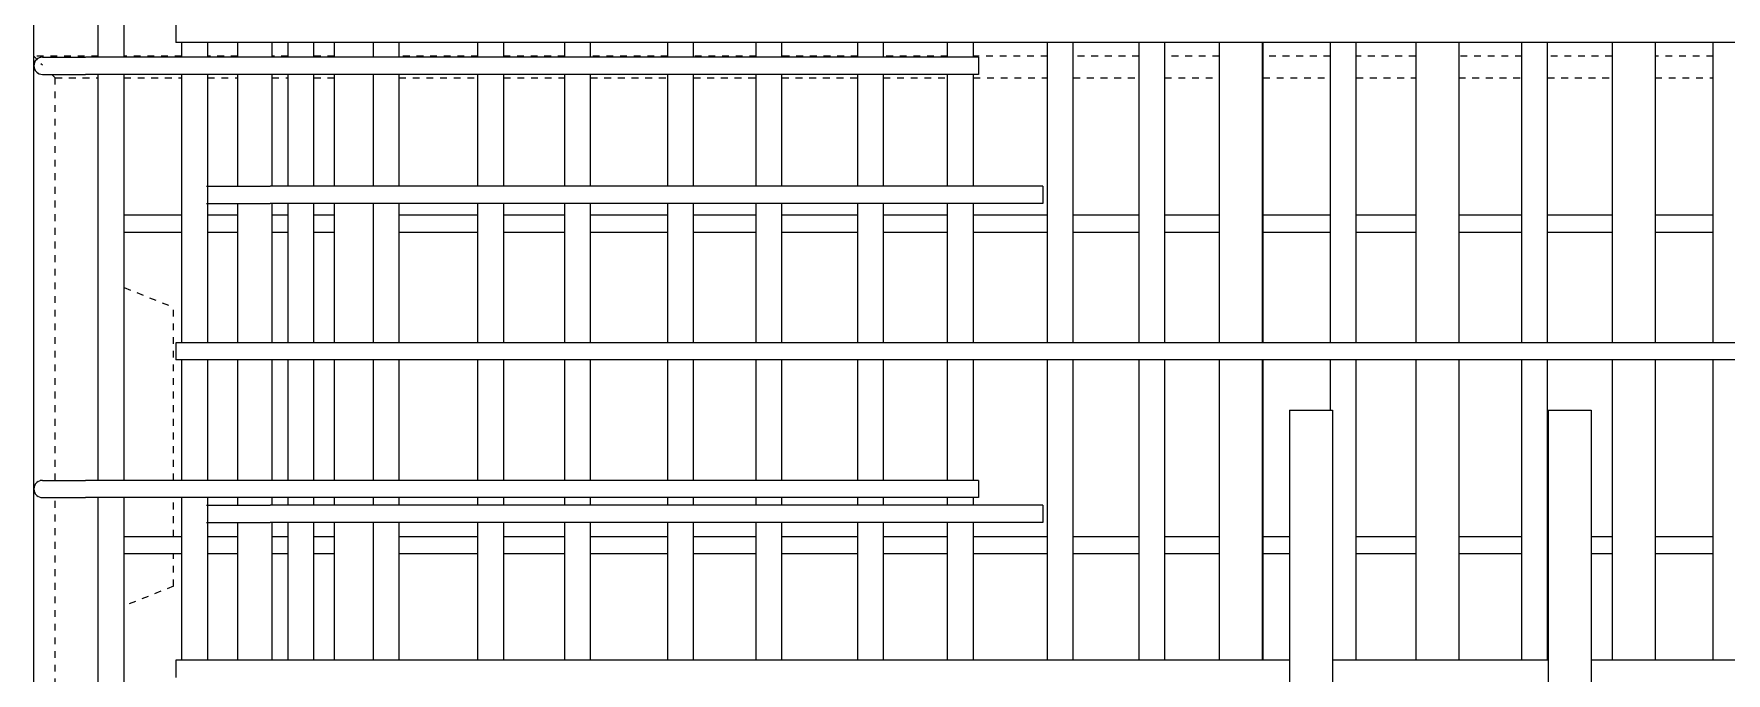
# Model space of a CAD drawing. Header units: millimetres. Extents: x -22025 to -1429, y -2879 to 29261.
# Drawn here: x -20245 to -19456, y 3372 to 3670 of the extents above; entities that cross this region are included whole.
import ezdxf

# ---------------------------------------------------------------- set-up
doc = ezdxf.new("R2010")
doc.units = ezdxf.units.MM
doc.linetypes.add('Dash', pattern=[6.36, 3.18, -3.18])
for name, color, linetype, lineweight in [('A-WALL', 113, 'Continuous', 25), ('A-WALL-HDLN', 110, 'Dash', 25), ('S-RBAR', 171, 'Continuous', 18)]:
    doc.layers.add(name, color=color, linetype=linetype, lineweight=lineweight)

msp = doc.modelspace()

# ---------------------------------------------------------------- linework, layer by layer
at = {"layer": 'A-WALL'}
msp.add_line((-20244.5695, -1395), (-20244.5695, 7660), dxfattribs=at)
at = {"layer": 'A-WALL-HDLN'}
for p, q in [((-20244.5695, 3660.00258), (-20243.01108, 3658.44417)), ((-20214.5695, 3660), (-20244.5695, 3660)), ((-20175.77315, 3660), (-20202.5695, 3660)), ((-20149.5695, 3660), (-20163.5695, 3660)), ((-20126.14093, 3660), (-20133.5695, 3660)), ((-20104.5695, 3660), (-20114.14093, 3660)), ((-20037.71235, 3660), (-20074.41565, 3660)), ((-19997.26181, 3660), (-20025.71235, 3660)), ((-19949.28378, 3660), (-19985.26181, 3660)), ((-19908.10796, 3660), (-19937.28378, 3660)), ((-19860.85521, 3660), (-19896.10796, 3660)), ((-19818.95411, 3660), (-19848.85521, 3660)), ((-19772.42664, 3660), (-19806.95411, 3660)), ((-19729.80027, 3660), (-19760.42664, 3660)), ((-19692.40938, 3660), (-19717.80027, 3660)), ((-19640.64642, 3660), (-19671.99807, 3660)), ((-19600.92453, 3660), (-19628.64642, 3660)), ((-19551.49257, 3660), (-19580.92453, 3660)), ((-19509.43968, 3660), (-19539.49257, 3660)), ((-19462.33873, 3660), (-19489.43968, 3660)), ((-20241.24372, 3656.67681), (-20240.5695, 3656.00258)), ((-20236.12247, 3651.55556), (-20234.56692, 3650)), ((-20234.56692, 3462.33333), (-20234.56692, 3650)), ((-20234.56692, 3650), (-20214.5695, 3650)), ((-20202.5695, 3650), (-20175.77315, 3650)), ((-20163.5695, 3650), (-20149.5695, 3650)), ((-20133.5695, 3650), (-20126.14093, 3650)), ((-20114.14093, 3650), (-20104.5695, 3650)), ((-20074.41565, 3650), (-20037.71235, 3650)), ((-20025.71235, 3650), (-19997.26181, 3650)), ((-19985.26181, 3650), (-19949.28378, 3650)), ((-19937.28378, 3650), (-19908.10796, 3650)), ((-19896.10796, 3650), (-19860.85521, 3650)), ((-19848.85521, 3650), (-19818.95411, 3650)), ((-19806.95411, 3650), (-19772.42664, 3650)), ((-19760.42664, 3650), (-19729.80027, 3650)), ((-19717.80027, 3650), (-19692.40938, 3650)), ((-19671.99807, 3650), (-19640.64642, 3650)), ((-19628.64642, 3650), (-19600.92453, 3650)), ((-19580.92453, 3650), (-19551.49257, 3650)), ((-19539.49257, 3650), (-19509.43968, 3650)), ((-19489.43968, 3650), (-19462.33873, 3650)), ((-20202.5695, 3552.19023), (-20179.5695, 3542.99023)), ((-20179.5695, 3462.33333), (-20179.5695, 3542.99023)), ((-20234.56692, 3265.11111), (-20234.56692, 3454.33333)), ((-20179.5695, 3436.07036), (-20179.5695, 3454.33333)), ((-20179.5695, 3412.99023), (-20179.5695, 3428.07036)), ((-20179.5695, 3412.99023), (-20202.5695, 3403.79023))]:
    msp.add_line(p, q, dxfattribs=at)
at = {"layer": 'S-RBAR'}
for p, q in [((-20214.5695, 3659.55556), (-20214.5695, 3848.77778)), ((-20202.5695, 3659.55556), (-20202.5695, 3848.77778)), ((-20178.38411, 3674.44262), (-20178.38411, 3666.44262)), ((-19004.5695, 3666.44262), (-20178.38411, 3666.44262)), ((-20175.5695, 3659.55556), (-20175.5695, 3666.44262)), ((-20163.5695, 3659.55556), (-20163.5695, 3666.44262)), ((-20149.5695, 3659.55556), (-20149.5695, 3666.44262)), ((-20133.5695, 3659.55556), (-20133.5695, 3666.44262)), ((-20126.14093, 3659.55556), (-20126.14093, 3666.44262)), ((-20114.14093, 3659.55556), (-20114.14093, 3666.44262)), ((-20104.5695, 3659.55556), (-20104.5695, 3666.44262)), ((-20086.41565, 3659.55556), (-20086.41565, 3666.44262)), ((-20074.41565, 3659.55556), (-20074.41565, 3666.44262)), ((-20037.71235, 3659.55556), (-20037.71235, 3666.44262)), ((-20025.71235, 3659.55556), (-20025.71235, 3666.44262)), ((-19997.26181, 3659.55556), (-19997.26181, 3666.44262)), ((-19985.26181, 3659.55556), (-19985.26181, 3666.44262)), ((-19949.28378, 3659.55556), (-19949.28378, 3666.44262)), ((-19937.28378, 3659.55556), (-19937.28378, 3666.44262)), ((-19908.10796, 3659.55556), (-19908.10796, 3666.44262)), ((-19896.10796, 3659.55556), (-19896.10796, 3666.44262)), ((-19860.85521, 3659.55556), (-19860.85521, 3666.44262)), ((-19848.85521, 3659.55556), (-19848.85521, 3666.44262)), ((-19818.95411, 3659.55556), (-19818.95411, 3666.44262)), ((-19806.95411, 3659.55556), (-19806.95411, 3666.44262)), ((-19772.42664, 3526.45902), (-19772.42664, 3666.44262)), ((-19760.42664, 3526.45902), (-19760.42664, 3666.44262)), ((-19729.80027, 3526.45902), (-19729.80027, 3666.44262)), ((-19717.80027, 3526.45902), (-19717.80027, 3666.44262)), ((-19692.40938, 3666.44262), (-19692.40938, 3526.45902)), ((-19672.40938, 3666.44262), (-19672.40938, 3526.45902)), ((-19671.99807, 3526.45902), (-19671.99807, 3666.44262)), ((-19640.64642, 3526.45902), (-19640.64642, 3666.44262)), ((-19628.64642, 3526.45902), (-19628.64642, 3666.44262)), ((-19600.92453, 3666.44262), (-19600.92453, 3526.45902)), ((-19580.92453, 3666.44262), (-19580.92453, 3526.45902)), ((-19551.49257, 3526.45902), (-19551.49257, 3666.44262)), ((-19539.49257, 3526.45902), (-19539.49257, 3666.44262)), ((-19509.43968, 3666.44262), (-19509.43968, 3526.45902)), ((-19489.43968, 3666.44262), (-19489.43968, 3526.45902)), ((-19462.33873, 3526.45902), (-19462.33873, 3666.44262)), ((-20240.5695, 3659.55556), (-20220.5695, 3659.55556)), ((-19804.5695, 3659.55556), (-20220.5695, 3659.55556)), ((-19804.5695, 3659.55556), (-19804.5695, 3651.55556)), ((-20240.5695, 3651.55556), (-20220.5695, 3651.55556)), ((-19804.5695, 3651.55556), (-20220.5695, 3651.55556)), ((-20214.5695, 3462.33333), (-20214.5695, 3651.55556)), ((-20202.5695, 3462.33333), (-20202.5695, 3651.55556)), ((-20175.5695, 3526.45902), (-20175.5695, 3651.55556)), ((-20163.5695, 3526.45902), (-20163.5695, 3651.55556)), ((-20149.5695, 3599.38643), (-20149.5695, 3651.55556)), ((-20133.5695, 3599.38643), (-20133.5695, 3651.55556)), ((-20126.14093, 3599.38643), (-20126.14093, 3651.55556)), ((-20114.14093, 3599.38643), (-20114.14093, 3651.55556)), ((-20104.5695, 3599.38643), (-20104.5695, 3651.55556)), ((-20086.41565, 3599.38643), (-20086.41565, 3651.55556)), ((-20074.41565, 3599.38643), (-20074.41565, 3651.55556)), ((-20037.71235, 3599.38643), (-20037.71235, 3651.55556)), ((-20025.71235, 3599.38643), (-20025.71235, 3651.55556)), ((-19997.26181, 3599.38643), (-19997.26181, 3651.55556)), ((-19985.26181, 3599.38643), (-19985.26181, 3651.55556)), ((-19949.28378, 3599.38643), (-19949.28378, 3651.55556)), ((-19937.28378, 3599.38643), (-19937.28378, 3651.55556)), ((-19908.10796, 3599.38643), (-19908.10796, 3651.55556)), ((-19896.10796, 3599.38643), (-19896.10796, 3651.55556)), ((-19860.85521, 3599.38643), (-19860.85521, 3651.55556)), ((-19848.85521, 3599.38643), (-19848.85521, 3651.55556)), ((-19818.95411, 3599.38643), (-19818.95411, 3651.55556)), ((-19806.95411, 3599.38643), (-19806.95411, 3651.55556)), ((-20164.07475, 3599.38643), (-20134.5695, 3599.38643)), ((-19774.5695, 3599.38643), (-20134.5695, 3599.38643)), ((-19774.5695, 3599.38643), (-19774.5695, 3591.38643)), ((-20164.07475, 3591.38643), (-20134.5695, 3591.38643)), ((-20149.5695, 3526.45902), (-20149.5695, 3591.38643)), ((-19774.5695, 3591.38643), (-20134.5695, 3591.38643)), ((-20133.5695, 3526.45902), (-20133.5695, 3591.38643)), ((-20126.14093, 3526.45902), (-20126.14093, 3591.38643)), ((-20114.14093, 3526.45902), (-20114.14093, 3591.38643)), ((-20104.5695, 3526.45902), (-20104.5695, 3591.38643)), ((-20086.41565, 3526.45902), (-20086.41565, 3591.38643)), ((-20074.41565, 3526.45902), (-20074.41565, 3591.38643)), ((-20037.71235, 3526.45902), (-20037.71235, 3591.38643)), ((-20025.71235, 3526.45902), (-20025.71235, 3591.38643)), ((-19997.26181, 3526.45902), (-19997.26181, 3591.38643)), ((-19985.26181, 3526.45902), (-19985.26181, 3591.38643)), ((-19949.28378, 3526.45902), (-19949.28378, 3591.38643)), ((-19937.28378, 3526.45902), (-19937.28378, 3591.38643)), ((-19908.10796, 3526.45902), (-19908.10796, 3591.38643)), ((-19896.10796, 3526.45902), (-19896.10796, 3591.38643)), ((-19860.85521, 3526.45902), (-19860.85521, 3591.38643)), ((-19848.85521, 3526.45902), (-19848.85521, 3591.38643)), ((-19818.95411, 3526.45902), (-19818.95411, 3591.38643)), ((-19806.95411, 3526.45902), (-19806.95411, 3591.38643)), ((-20175.77315, 3585.8538), (-20202.5695, 3585.8538)), ((-20149.5695, 3585.8538), (-20163.5695, 3585.8538)), ((-20126.14093, 3585.8538), (-20133.5695, 3585.8538)), ((-20104.5695, 3585.8538), (-20114.14093, 3585.8538)), ((-20037.71235, 3585.8538), (-20074.41565, 3585.8538)), ((-19997.26181, 3585.8538), (-20025.71235, 3585.8538)), ((-19949.28378, 3585.8538), (-19985.26181, 3585.8538)), ((-19908.10796, 3585.8538), (-19937.28378, 3585.8538)), ((-19860.85521, 3585.8538), (-19896.10796, 3585.8538)), ((-19818.95411, 3585.8538), (-19848.85521, 3585.8538)), ((-19772.42664, 3585.8538), (-19806.95411, 3585.8538)), ((-19729.80027, 3585.8538), (-19760.42664, 3585.8538)), ((-19692.40938, 3585.8538), (-19717.80027, 3585.8538)), ((-19640.64642, 3585.8538), (-19671.99807, 3585.8538)), ((-19600.92453, 3585.8538), (-19628.64642, 3585.8538)), ((-19551.49257, 3585.8538), (-19580.92453, 3585.8538)), ((-19509.43968, 3585.8538), (-19539.49257, 3585.8538)), ((-19462.33873, 3585.8538), (-19489.43968, 3585.8538)), ((-20175.77315, 3577.8538), (-20202.5695, 3577.8538)), ((-20149.5695, 3577.8538), (-20163.5695, 3577.8538)), ((-20126.14093, 3577.8538), (-20133.5695, 3577.8538)), ((-20104.5695, 3577.8538), (-20114.14093, 3577.8538)), ((-20037.71235, 3577.8538), (-20074.41565, 3577.8538)), ((-19997.26181, 3577.8538), (-20025.71235, 3577.8538)), ((-19949.28378, 3577.8538), (-19985.26181, 3577.8538)), ((-19908.10796, 3577.8538), (-19937.28378, 3577.8538)), ((-19860.85521, 3577.8538), (-19896.10796, 3577.8538)), ((-19818.95411, 3577.8538), (-19848.85521, 3577.8538)), ((-19772.42664, 3577.8538), (-19806.95411, 3577.8538)), ((-19729.80027, 3577.8538), (-19760.42664, 3577.8538)), ((-19692.40938, 3577.8538), (-19717.80027, 3577.8538)), ((-19640.64642, 3577.8538), (-19671.99807, 3577.8538)), ((-19600.92453, 3577.8538), (-19628.64642, 3577.8538)), ((-19551.49257, 3577.8538), (-19580.92453, 3577.8538)), ((-19509.43968, 3577.8538), (-19539.49257, 3577.8538)), ((-19462.33873, 3577.8538), (-19489.43968, 3577.8538)), ((-19004.5695, 3526.45902), (-20178.38411, 3526.45902)), ((-20178.38411, 3526.45902), (-20178.38411, 3518.45902)), ((-19004.5695, 3518.45902), (-20178.38411, 3518.45902)), ((-20175.5695, 3462.33333), (-20175.5695, 3518.45902)), ((-20163.5695, 3462.33333), (-20163.5695, 3518.45902)), ((-20149.5695, 3462.33333), (-20149.5695, 3518.45902)), ((-20133.5695, 3462.33333), (-20133.5695, 3518.45902)), ((-20126.14093, 3462.33333), (-20126.14093, 3518.45902)), ((-20114.14093, 3462.33333), (-20114.14093, 3518.45902)), ((-20104.5695, 3462.33333), (-20104.5695, 3518.45902)), ((-20086.41565, 3462.33333), (-20086.41565, 3518.45902)), ((-20074.41565, 3462.33333), (-20074.41565, 3518.45902)), ((-20037.71235, 3462.33333), (-20037.71235, 3518.45902)), ((-20025.71235, 3462.33333), (-20025.71235, 3518.45902)), ((-19997.26181, 3462.33333), (-19997.26181, 3518.45902)), ((-19985.26181, 3462.33333), (-19985.26181, 3518.45902)), ((-19949.28378, 3462.33333), (-19949.28378, 3518.45902)), ((-19937.28378, 3462.33333), (-19937.28378, 3518.45902)), ((-19908.10796, 3462.33333), (-19908.10796, 3518.45902)), ((-19896.10796, 3462.33333), (-19896.10796, 3518.45902)), ((-19860.85521, 3462.33333), (-19860.85521, 3518.45902)), ((-19848.85521, 3462.33333), (-19848.85521, 3518.45902)), ((-19818.95411, 3462.33333), (-19818.95411, 3518.45902)), ((-19806.95411, 3462.33333), (-19806.95411, 3518.45902)), ((-19772.42664, 3378.47541), (-19772.42664, 3518.45902)), ((-19760.42664, 3378.47541), (-19760.42664, 3518.45902)), ((-19729.80027, 3378.47541), (-19729.80027, 3518.45902)), ((-19717.80027, 3378.47541), (-19717.80027, 3518.45902)), ((-19692.40938, 3518.45902), (-19692.40938, 3378.47541)), ((-19672.40938, 3518.45902), (-19672.40938, 3378.47541)), ((-19671.99807, 3378.47541), (-19671.99807, 3518.45902)), ((-19640.64642, 3495), (-19640.64642, 3518.45902)), ((-19628.64642, 3378.47541), (-19628.64642, 3518.45902)), ((-19600.92453, 3518.45902), (-19600.92453, 3378.47541)), ((-19580.92453, 3518.45902), (-19580.92453, 3378.47541)), ((-19551.49257, 3378.47541), (-19551.49257, 3518.45902)), ((-19539.49257, 3378.47541), (-19539.49257, 3518.45902)), ((-19509.43968, 3518.45902), (-19509.43968, 3378.47541)), ((-19489.43968, 3518.45902), (-19489.43968, 3378.47541)), ((-19462.33873, 3378.47541), (-19462.33873, 3518.45902)), ((-19659.679, 3495), (-19659.679, 3208.16273)), ((-19659.679, 3495), (-19639.679, 3495)), ((-19639.679, 3495), (-19639.679, 3208.16273)), ((-19539.18405, 3495), (-19539.18405, 3208.16273)), ((-19539.18405, 3495), (-19519.18405, 3495)), ((-19519.18405, 3495), (-19519.18405, 3208.16273)), ((-20240.5695, 3462.33333), (-20220.5695, 3462.33333)), ((-19804.5695, 3462.33333), (-20220.5695, 3462.33333)), ((-19804.5695, 3462.33333), (-19804.5695, 3454.33333)), ((-20240.5695, 3454.33333), (-20220.5695, 3454.33333)), ((-19804.5695, 3454.33333), (-20220.5695, 3454.33333)), ((-20214.5695, 3265.11111), (-20214.5695, 3454.33333)), ((-20202.5695, 3265.11111), (-20202.5695, 3454.33333)), ((-20175.5695, 3378.47541), (-20175.5695, 3454.33333)), ((-20163.5695, 3378.47541), (-20163.5695, 3454.33333)), ((-20149.5695, 3450.7453), (-20149.5695, 3454.33333)), ((-20133.5695, 3450.7453), (-20133.5695, 3454.33333)), ((-20126.14093, 3450.7453), (-20126.14093, 3454.33333)), ((-20114.14093, 3450.7453), (-20114.14093, 3454.33333)), ((-20104.5695, 3450.7453), (-20104.5695, 3454.33333)), ((-20086.41565, 3450.7453), (-20086.41565, 3454.33333)), ((-20074.41565, 3450.7453), (-20074.41565, 3454.33333)), ((-20037.71235, 3450.7453), (-20037.71235, 3454.33333)), ((-20025.71235, 3450.7453), (-20025.71235, 3454.33333)), ((-19997.26181, 3450.7453), (-19997.26181, 3454.33333)), ((-19985.26181, 3450.7453), (-19985.26181, 3454.33333)), ((-19949.28378, 3450.7453), (-19949.28378, 3454.33333)), ((-19937.28378, 3450.7453), (-19937.28378, 3454.33333)), ((-19908.10796, 3450.7453), (-19908.10796, 3454.33333)), ((-19896.10796, 3450.7453), (-19896.10796, 3454.33333)), ((-19860.85521, 3450.7453), (-19860.85521, 3454.33333)), ((-19848.85521, 3450.7453), (-19848.85521, 3454.33333)), ((-19818.95411, 3450.7453), (-19818.95411, 3454.33333)), ((-19806.95411, 3450.7453), (-19806.95411, 3454.33333)), ((-20164.07475, 3450.7453), (-20134.5695, 3450.7453)), ((-19774.5695, 3450.7453), (-20134.5695, 3450.7453)), ((-19774.5695, 3450.7453), (-19774.5695, 3442.7453)), ((-20164.07475, 3442.7453), (-20134.5695, 3442.7453)), ((-20149.5695, 3378.47541), (-20149.5695, 3442.7453)), ((-19774.5695, 3442.7453), (-20134.5695, 3442.7453)), ((-20133.5695, 3378.47541), (-20133.5695, 3442.7453)), ((-20126.14093, 3378.47541), (-20126.14093, 3442.7453)), ((-20114.14093, 3378.47541), (-20114.14093, 3442.7453)), ((-20104.5695, 3378.47541), (-20104.5695, 3442.7453)), ((-20086.41565, 3378.47541), (-20086.41565, 3442.7453)), ((-20074.41565, 3378.47541), (-20074.41565, 3442.7453)), ((-20037.71235, 3378.47541), (-20037.71235, 3442.7453)), ((-20025.71235, 3378.47541), (-20025.71235, 3442.7453)), ((-19997.26181, 3378.47541), (-19997.26181, 3442.7453)), ((-19985.26181, 3378.47541), (-19985.26181, 3442.7453)), ((-19949.28378, 3378.47541), (-19949.28378, 3442.7453)), ((-19937.28378, 3378.47541), (-19937.28378, 3442.7453)), ((-19908.10796, 3378.47541), (-19908.10796, 3442.7453)), ((-19896.10796, 3378.47541), (-19896.10796, 3442.7453)), ((-19860.85521, 3378.47541), (-19860.85521, 3442.7453)), ((-19848.85521, 3378.47541), (-19848.85521, 3442.7453)), ((-19818.95411, 3378.47541), (-19818.95411, 3442.7453)), ((-19806.95411, 3378.47541), (-19806.95411, 3442.7453)), ((-20175.77315, 3436.07036), (-20202.5695, 3436.07036)), ((-20149.5695, 3436.07036), (-20163.5695, 3436.07036)), ((-20126.14093, 3436.07036), (-20133.5695, 3436.07036)), ((-20104.5695, 3436.07036), (-20114.14093, 3436.07036)), ((-20037.71235, 3436.07036), (-20074.41565, 3436.07036)), ((-19997.26181, 3436.07036), (-20025.71235, 3436.07036)), ((-19949.28378, 3436.07036), (-19985.26181, 3436.07036)), ((-19908.10796, 3436.07036), (-19937.28378, 3436.07036)), ((-19860.85521, 3436.07036), (-19896.10796, 3436.07036)), ((-19818.95411, 3436.07036), (-19848.85521, 3436.07036)), ((-19772.42664, 3436.07036), (-19806.95411, 3436.07036)), ((-19729.80027, 3436.07036), (-19760.42664, 3436.07036)), ((-19692.40938, 3436.07036), (-19717.80027, 3436.07036)), ((-19659.679, 3436.07036), (-19671.99807, 3436.07036)), ((-19600.92453, 3436.07036), (-19628.64642, 3436.07036)), ((-19551.49257, 3436.07036), (-19580.92453, 3436.07036)), ((-19509.43968, 3436.07036), (-19519.18405, 3436.07036)), ((-19462.33873, 3436.07036), (-19489.43968, 3436.07036)), ((-20175.5695, 3428.07036), (-20202.5695, 3428.07036)), ((-20149.5695, 3428.07036), (-20163.5695, 3428.07036)), ((-20126.14093, 3428.07036), (-20133.5695, 3428.07036)), ((-20104.5695, 3428.07036), (-20114.14093, 3428.07036)), ((-20037.71235, 3428.07036), (-20074.41565, 3428.07036)), ((-19997.26181, 3428.07036), (-20025.71235, 3428.07036)), ((-19949.28378, 3428.07036), (-19985.26181, 3428.07036)), ((-19908.10796, 3428.07036), (-19937.28378, 3428.07036)), ((-19860.85521, 3428.07036), (-19896.10796, 3428.07036)), ((-19818.95411, 3428.07036), (-19848.85521, 3428.07036)), ((-19772.42664, 3428.07036), (-19806.95411, 3428.07036)), ((-19729.80027, 3428.07036), (-19760.42664, 3428.07036)), ((-19692.40938, 3428.07036), (-19717.80027, 3428.07036)), ((-19659.679, 3428.07036), (-19671.99807, 3428.07036)), ((-19600.92453, 3428.07036), (-19628.64642, 3428.07036)), ((-19551.49257, 3428.07036), (-19580.92453, 3428.07036)), ((-19509.43968, 3428.07036), (-19519.18405, 3428.07036)), ((-19462.33873, 3428.07036), (-19489.43968, 3428.07036)), ((-19659.679, 3378.47541), (-20178.38411, 3378.47541)), ((-20178.38411, 3378.47541), (-20178.38411, 3370.47541)), ((-19539.18405, 3378.47541), (-19639.679, 3378.47541)), ((-19004.5695, 3378.47541), (-19519.18405, 3378.47541))]:
    msp.add_line(p, q, dxfattribs=at)
for centre, start, end in [((-20240.5695, 3655.55556), 90, 270), ((-20240.5695, 3655.55556), 120, 165), ((-20240.5695, 3655.55556), 90, 105), ((-20240.5695, 3655.55556), 195, 240), ((-20240.5695, 3458.33333), 90, 270), ((-20240.5695, 3458.33333), 120, 165), ((-20240.5695, 3458.33333), 90, 105), ((-20240.5695, 3458.33333), 195, 240)]:
    msp.add_arc(centre, 4, start, end, dxfattribs=at)

doc.saveas('drawing.dxf')
